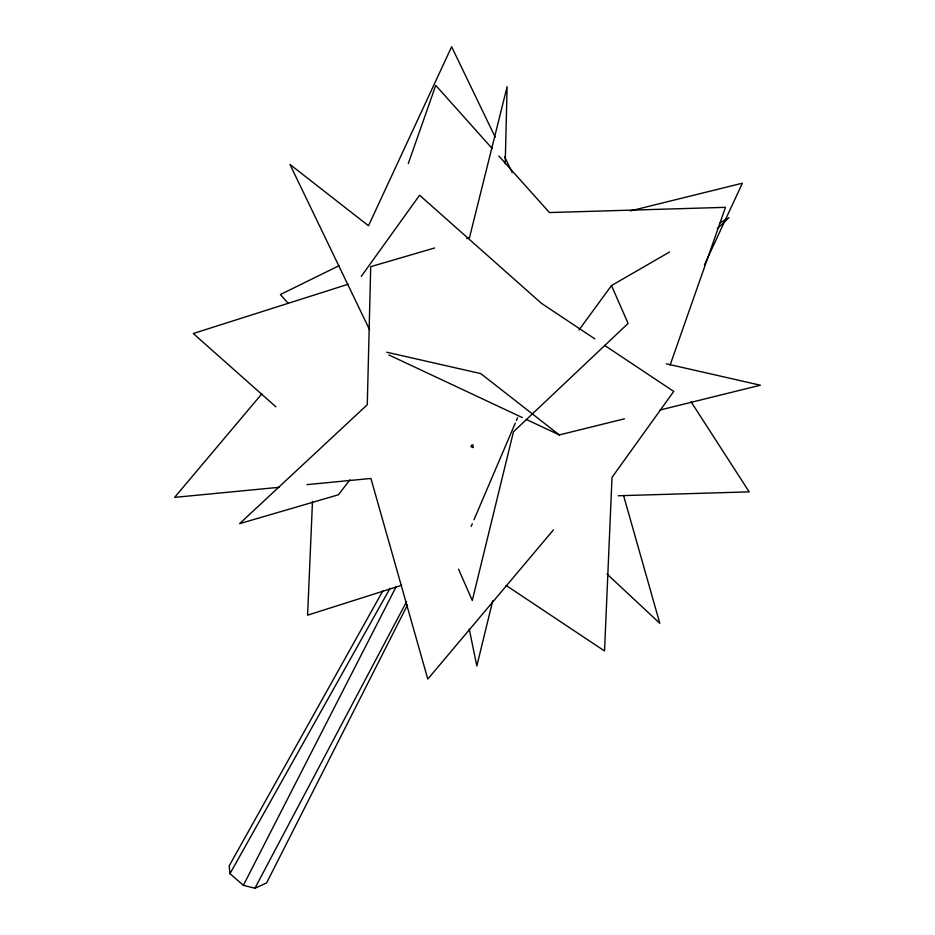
<?xml version="1.0" encoding="UTF-8"?>
<svg xmlns="http://www.w3.org/2000/svg" width="935" height="935" viewBox="0 0 935 935"><rect width="100%" height="100%" fill="white"/><g stroke="black" fill="none" stroke-linecap="round" stroke-linejoin="round"><path stroke-width="1.4" d="M505.204 163.695L507.121 86.674L469.452 237.817L466.67 238.624M312.489 501.394L307.592 615.183L401.629 585.275M492.733 600.784L476.815 666.012L469.288 629.197M408.291 163.555L435.733 85.377L492.091 148.42M670.115 365.071L725.478 207.336L549.418 212.549L498.893 156.028M471.147 526.417L472.292 523.74M474.022 519.72L515.267 423.123M516.412 420.446L517.558 417.758M704.476 264.804L742.378 183.202L630.517 210.866M407.473 604.992L266.592 882.956L254.916 888.25L243.369 885.316L229.987 873.664L229.192 865.857L382.777 591.002M243.369 885.316L396.218 586.596M254.916 888.25L406.561 601.672M229.987 873.664L390 588.36M470.772 446.404L472.911 447.538L472.9 444.674M361.226 276.456L419.581 195.228L541.365 303.279L594.812 338.856M578.952 330.008L611.502 285.561L669.589 251.982M349.912 479.854L338.376 494.802L239.64 523.647L367.28 404.726L370.716 266.662L434.682 247.974M261.812 393.845L174.623 497.373L279.308 487.287M553.415 529.911L427.798 679.079L370.903 478.463L306.937 484.634M717.262 228.713L728.938 217.68L720.102 222.787M339.019 265.715L280.383 294.537L288.155 303.232M348.171 284.24L193.276 333.514L275.918 406.842M526.265 419.418L559.305 434.927L624.44 418.822M659.841 410.068L760.377 385.208L666.363 363.82M618.234 495.749L749.192 491.868L691.117 401.863M386.739 352.214L480.754 373.603L559.305 434.927M472.841 447.561L471.602 445.06M388.855 354.938L522.303 417.559M604.524 345.331L673.749 391.414L612.016 477.364L604.536 650.97L506.162 585.474M606.967 573.961L659.806 623.318L623.61 495.655M495.211 137.211L451.64 46.75L368.495 225.744L289.944 164.42L369.512 329.611M504.678 156.881L512.263 172.613M611.502 285.561L628.098 323.428L513.467 431.783L472.28 600.515L458.547 569.17"/></g></svg>
